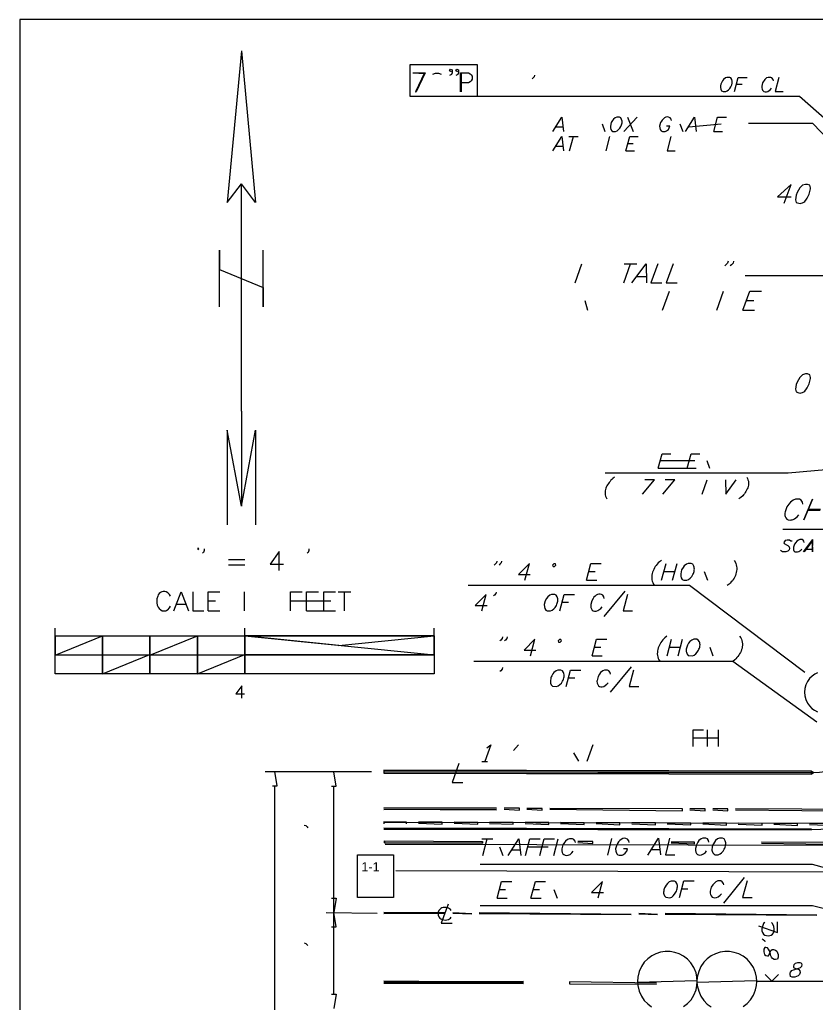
# Model space of a CAD drawing. Header units: feet. Extents: x 13 to 426, y 12 to 285.
# Drawn here: x 12.6 to 96.8, y 181.1 to 284.9 of the extents above; entities that cross this region are included whole.
import ezdxf

# ---------------------------------------------------------------- set-up
doc = ezdxf.new("R2010")
doc.units = ezdxf.units.FT
for name, color, linetype in [('AGUA', 1, 'CONTINUOUS'), ('EJE_VIA', 7, 'CONTINUOUS'), ('TEXTO', 7, 'CONTINUOUS')]:
    doc.layers.add(name, color=color, linetype=linetype)
doc.styles.add('CAD_TEXT', font='Arial')

msp = doc.modelspace()

# ---------------------------------------------------------------- linework, layer by layer
at = {"layer": 'AGUA'}
for p, q in [((51.04, 200.28), (301.08, 199.7)), ((51.15, 197.95), (300.03, 197.37)), ((52.28, 195.18), (107.03, 195))]:
    msp.add_line(p, q, dxfattribs=at)
for points in [[(96.15, 199.55), (51.03, 199.65)], [(96.15, 199.55), (51.03, 199.6)], [(51.03, 199.55), (96.15, 199.5)], [(96.15, 199.45), (51.03, 199.55)], [(119.17, 189.53), (96.25, 195.8), (61.18, 195.8)], [(119.15, 185.77), (96.25, 191.45), (61.18, 191.45)]]:
    msp.add_lwpolyline(points, dxfattribs=at)
at = {"layer": 'EJE_VIA'}
for p, q in [((59.1, 277.32), (59.1, 279.32)), ((88.25, 278.12), (88.82, 278.12)), ((76.35, 273.13), (77.75, 274.63)), ((76.75, 274.63), (77.35, 273.13)), ((69.2, 273.63), (69.9, 273.63)), ((74.05, 273.92), (74.35, 273.13)), ((82.27, 273.92), (82.57, 273.13)), ((83.2, 273.63), (86.63, 273.92)), ((70.53, 272.58), (71.53, 272.58)), ((70.63, 271.08), (71.03, 272.58)), ((74.48, 271.08), (74.88, 272.58)), ((85.85, 273.13), (86.77, 273.13)), ((69.2, 271.58), (69.9, 271.58)), ((76.57, 271.08), (77.48, 271.08)), ((76.77, 271.87), (77.33, 271.87)), ((36, 243.62), (36, 267.62)), ((93.27, 265.55), (94, 267.55)), ((33.7, 254.62), (33.7, 260.62)), ((38.3, 254.62), (38.3, 260.62)), ((71.2, 257.15), (71.93, 259.15)), ((76.35, 257.15), (77.07, 259.15)), ((76.4, 259.15), (77.73, 259.15)), ((77.73, 257.82), (78.68, 257.82)), ((80.43, 254.27), (81.17, 256.27)), ((86.15, 254.27), (86.88, 256.27)), ((72.25, 255.3), (72.53, 254.27)), ((89.3, 255.3), (90.07, 255.3)), ((88.92, 254.27), (90.15, 254.27)), ((80.18, 238.42), (83.83, 238.42)), ((85.12, 238.42), (85.4, 237.62)), ((79.98, 237.62), (83.98, 237.62)), ((84.6, 234.87), (85.13, 236.37)), ((95.83, 233.2), (97.08, 233.18)), ((95.87, 233.3), (97.12, 233.3)), ((93.12, 231.18), (154.02, 231.18)), ((95.32, 228.77), (96.3, 230.08)), ((39.98, 226.82), (39.98, 228.82)), ((95.55, 229.08), (96.3, 229.08)), ((34.65, 227.97), (36.37, 227.97)), ((65.92, 225.8), (66.38, 227.55)), ((80.33, 225.8), (80.8, 227.55)), ((81.5, 225.8), (81.97, 227.55)), ((34.65, 227.4), (36.37, 227.4)), ((72.67, 226.72), (73.33, 226.72)), ((80.58, 226.72), (81.75, 226.72)), ((84.83, 226.72), (85.17, 225.8)), ((72.42, 225.8), (73.5, 225.8)), ((36.32, 222.58), (36.32, 224.58)), ((46.22, 224.58), (47.55, 224.58)), ((46.88, 222.58), (46.88, 224.58)), ((74.28, 221.97), (76.5, 224.63)), ((32.5, 223.63), (33.27, 223.63)), ((41.17, 223.63), (45.45, 223.63)), ((61.35, 222.55), (61.82, 224.3)), ((69.85, 223.47), (70.52, 223.47)), ((29.17, 223.25), (30.12, 223.25)), ((32.5, 222.58), (33.73, 222.58)), ((42.88, 222.58), (45.93, 222.58)), ((16.35, 219.92), (16.35, 220.75)), ((36.35, 215.92), (36.35, 220.75)), ((56.35, 219.92), (56.35, 220.75)), ((21.35, 215.92), (21.35, 219.92)), ((26.35, 215.92), (26.35, 219.92)), ((31.35, 215.92), (31.35, 219.92)), ((66.5, 217.82), (66.97, 219.57)), ((80.92, 217.82), (81.38, 219.57)), ((82.08, 217.82), (82.55, 219.57)), ((73.25, 218.73), (73.92, 218.73)), ((81.17, 218.73), (82.33, 218.73)), ((85.42, 218.73), (85.75, 217.82)), ((16.35, 217.92), (56.35, 217.92)), ((73, 217.82), (74.08, 217.82)), ((74.93, 213.98), (77.15, 216.65)), ((70.5, 215.48), (71.17, 215.48)), ((36.03, 213.37), (36.03, 214.67)), ((85.18, 208.25), (85.18, 210)), ((86.35, 208.25), (86.35, 210)), ((83.68, 209.17), (86.35, 209.17)), ((64.72, 207.85), (65.22, 208.43)), ((72.47, 206.72), (73.1, 208.47)), ((61.38, 206.67), (61.97, 206.68)), ((71.03, 207.58), (71.58, 206.7)), ((38.52, 205.62), (49.72, 205.62)), ((39.52, 127.12), (39.52, 204.12)), ((45.75, 182.12), (45.75, 204.08)), ((61.35, 198.5), (62.52, 198.5)), ((61.48, 196.75), (61.93, 198.5)), ((68.98, 196.77), (69.43, 198.53)), ((74.65, 196.8), (75.1, 198.55)), ((63.22, 197.67), (63.57, 196.75)), ((64.55, 197.35), (65.38, 197.35)), ((66.22, 197.68), (68.38, 197.68)), ((79.3, 197.4), (80.13, 197.4)), ((86.9, 191.73), (89.1, 194.42)), ((66.78, 193.17), (67.45, 193.18)), ((68.95, 193.18), (69.3, 192.27)), ((73.63, 192.28), (74.1, 194.03)), ((82.45, 193.23), (83.12, 193.23)), ((62.97, 192.25), (64.05, 192.25)), ((63.2, 193.17), (63.87, 193.17)), ((66.55, 192.25), (67.63, 192.27)), ((44.93, 190.75), (50.32, 190.68))]:
    msp.add_line(p, q, dxfattribs=at)
for points in [[(426.22, 284.92), (12.6, 284.92), (12.6, 12.08)], [(36, 281.62), (34.5, 265.62), (36, 267.62)], [(36, 281.62), (37.5, 265.62), (36, 267.62)], [(53.8, 276.8), (53.8, 280.2), (60.88, 280.2), (60.88, 276.8), (53.8, 276.8)], [(58.25, 279.52), (58.15, 279.42), (57.97, 279.52), (58.07, 279.7), (58.25, 279.62), (58.25, 279.32), (58.15, 279.13), (57.97, 279.03)], [(58.92, 279.52), (58.82, 279.42), (58.63, 279.52), (58.73, 279.7), (58.92, 279.62), (58.92, 279.32), (58.82, 279.13), (58.63, 279.03)], [(54.07, 279.32), (55.4, 279.32), (54.45, 277.32)], [(54.07, 279.32), (55.3, 279.23)], [(55.3, 279.32), (54.35, 277.32), (54.45, 277.32)], [(57.12, 279.13), (56.82, 279.23), (56.45, 279.23), (56.15, 279.13)], [(59.1, 279.32), (59.95, 279.32), (60.12, 279.22), (60.25, 279.1), (60.33, 278.95), (60.35, 278.79), (60.33, 278.63), (60.25, 278.48), (60.13, 278.36), (59.95, 278.27), (59.18, 278.27)], [(59.18, 279.22), (59.18, 277.32)], [(66.92, 279.05), (66.88, 278.9), (66.78, 278.77), (66.68, 278.68)], [(87.22, 278.83), (87.07, 278.77), (86.88, 278.62), (86.77, 278.48), (86.68, 278.32), (86.6, 278.13), (86.56, 277.94), (86.55, 277.75), (86.59, 277.58), (86.67, 277.43), (86.82, 277.33), (87.1, 277.33), (87.27, 277.4), (87.41, 277.51), (87.55, 277.66), (87.65, 277.83), (87.73, 278.03), (87.78, 278.22), (87.78, 278.42), (87.73, 278.6), (87.63, 278.77), (87.52, 278.83), (87.22, 278.83)], [(88.03, 277.33), (88.43, 278.83), (89.37, 278.83)], [(92.13, 278.47), (92.1, 278.62), (91.98, 278.77), (91.87, 278.83), (91.58, 278.83), (91.42, 278.77), (91.23, 278.62), (91, 278.27), (90.9, 277.9), (90.91, 277.73), (90.94, 277.59), (91, 277.47), (91.13, 277.35), (91.25, 277.32), (91.39, 277.32), (91.55, 277.36), (91.82, 277.55), (91.92, 277.68)], [(92.72, 278.83), (92.32, 277.33), (93.18, 277.33)], [(114.98, 259.15), (94.9, 276.8), (60.88, 276.8)], [(68.85, 273.13), (69.82, 274.63), (69.98, 273.13)], [(75.6, 274.63), (75.45, 274.57), (75.27, 274.42), (75.15, 274.28), (75.02, 274.07), (74.93, 273.7), (74.93, 273.5), (74.97, 273.35), (75.08, 273.2), (75.2, 273.13), (75.48, 273.13), (75.65, 273.2), (75.79, 273.32), (75.92, 273.47), (76.03, 273.64), (76.12, 273.83), (76.16, 274.02), (76.17, 274.21), (76.12, 274.4), (76.02, 274.57), (75.88, 274.63), (75.6, 274.63)], [(81.37, 274.28), (81.33, 274.42), (81.23, 274.57), (81.07, 274.64), (80.92, 274.66), (80.77, 274.62), (80.64, 274.55), (80.52, 274.45), (80.41, 274.33), (80.31, 274.2), (80.23, 274.07), (80.13, 273.7), (80.15, 273.5), (80.18, 273.35), (80.3, 273.2), (80.42, 273.13), (80.7, 273.13), (80.87, 273.2), (81.05, 273.35), (81.15, 273.5), (81.22, 273.7), (80.85, 273.7)], [(82.85, 273.13), (83.82, 274.63), (83.98, 273.13)], [(85.85, 273.13), (86.25, 274.63), (87.18, 274.63)], [(97.97, 272.22), (96.28, 273.98), (89.52, 273.98)], [(68.85, 271.08), (69.82, 272.58), (69.98, 271.08)], [(76.57, 271.08), (76.97, 272.58), (77.88, 272.58)], [(81.32, 272.58), (80.92, 271.08), (81.77, 271.08)], [(94, 267.55), (92.57, 266.22), (94, 266.22)], [(95.52, 267.55), (95.2, 267.47), (94.92, 267.18), (94.63, 266.7), (94.53, 266.42), (94.47, 265.93), (94.55, 265.65), (94.8, 265.55), (94.95, 265.54), (95.08, 265.56), (95.21, 265.61), (95.33, 265.67), (95.44, 265.75), (95.63, 265.97), (95.71, 266.09), (95.78, 266.22), (95.85, 266.36), (95.9, 266.5), (95.95, 266.65), (95.99, 266.79), (96.02, 266.93), (96.04, 267.06), (96.05, 267.18), (95.97, 267.47), (95.72, 267.55), (95.52, 267.55)], [(101.47, 260.77), (99.17, 257.9), (89.17, 257.9)], [(33.7, 260.62), (33.7, 258.55), (38.3, 256.67)], [(77.2, 257.15), (78.7, 259.15), (78.73, 257.15)], [(79.93, 259.15), (79.2, 257.15), (80.35, 257.15)], [(81.55, 259.15), (80.82, 257.15), (81.97, 257.15)], [(87.37, 259.43), (87.3, 259.23), (87.13, 259.05), (87, 258.95)], [(87.93, 259.43), (87.87, 259.23), (87.7, 259.05), (87.58, 258.95)], [(33.7, 258.55), (38.3, 256.67), (38.3, 254.62)], [(88.92, 254.27), (89.65, 256.27), (90.88, 256.27)], [(95.52, 247.55), (95.2, 247.47), (94.92, 247.18), (94.63, 246.7), (94.53, 246.42), (94.47, 245.93), (94.55, 245.65), (94.8, 245.55), (94.95, 245.54), (95.08, 245.56), (95.21, 245.61), (95.33, 245.67), (95.44, 245.75), (95.63, 245.97), (95.71, 246.09), (95.78, 246.22), (95.85, 246.36), (95.9, 246.5), (95.95, 246.65), (95.99, 246.79), (96.02, 246.93), (96.04, 247.06), (96.05, 247.18), (95.97, 247.47), (95.72, 247.55), (95.52, 247.55)], [(36, 243.62), (36, 233.62), (34.5, 241.62)], [(36, 243.62), (36, 233.62), (37.5, 241.62)], [(36, 233.62), (34.5, 241.62), (34.5, 231.62)], [(36, 233.62), (37.5, 241.62), (37.5, 231.62)], [(119.07, 239.32), (93.7, 237.07), (74.37, 237.07)], [(79.98, 237.62), (80.38, 239.12), (81.3, 239.12)], [(83.05, 237.62), (83.45, 239.12), (84.38, 239.12)], [(75.38, 236.65), (75.2, 236.52), (75.1, 236.43), (74.99, 236.33), (74.9, 236.22), (74.8, 236.11), (74.72, 236), (74.64, 235.87), (74.57, 235.75), (74.5, 235.62), (74.45, 235.49), (74.41, 235.35), (74.38, 235.21), (74.37, 235.08), (74.37, 234.94), (74.38, 234.8), (74.42, 234.66), (74.47, 234.52), (74.55, 234.37)], [(78.32, 234.87), (79.57, 236.37), (78.57, 236.37)], [(80.45, 234.87), (81.72, 236.37), (80.72, 236.37)], [(87.07, 236.37), (87.1, 234.87), (88.22, 236.37)], [(89.32, 236.65), (89.4, 236.52), (89.45, 236.38), (89.49, 236.24), (89.5, 236.1), (89.51, 235.96), (89.49, 235.82), (89.46, 235.69), (89.42, 235.55), (89.37, 235.42), (89.31, 235.28), (89.24, 235.16), (89.16, 235.03), (89.07, 234.92), (88.98, 234.81), (88.89, 234.7), (88.68, 234.52), (88.48, 234.37)], [(95.23, 233.82), (95.2, 234.03), (95.07, 234.23), (94.9, 234.35), (94.48, 234.35), (94.23, 234.25), (93.95, 234.03), (93.77, 233.83), (93.55, 233.52), (93.37, 233), (93.35, 232.87), (93.34, 232.75), (93.35, 232.63), (93.37, 232.53), (93.44, 232.36), (93.55, 232.23), (93.7, 232.16), (93.89, 232.14), (94, 232.15), (94.11, 232.17), (94.23, 232.21), (94.35, 232.27), (94.63, 232.47), (94.8, 232.68)], [(95.35, 232.15), (96.25, 234.33), (95.35, 232.15)], [(94.1, 229.9), (93.98, 229.9), (93.83, 230.03), (93.58, 230.03), (93.38, 229.97), (93.25, 229.78), (93.27, 229.65), (93.52, 229.54), (93.65, 229.47), (93.8, 229.31), (93.84, 229.15), (93.78, 229), (93.65, 228.87), (93.45, 228.8), (93.34, 228.78), (93.22, 228.78), (93.1, 228.8), (92.97, 228.85), (92.88, 228.97)], [(95.37, 229.77), (95.35, 229.9), (95.28, 230.02), (95.17, 230.08), (94.92, 230.08), (94.78, 230.03), (94.6, 229.9), (94.5, 229.78), (94.37, 229.58), (94.25, 229.28), (94.24, 229.13), (94.26, 229), (94.29, 228.9), (94.39, 228.8), (94.54, 228.77), (94.67, 228.78), (94.83, 228.83), (95.02, 228.97), (95.12, 229.08)], [(96.23, 229.9), (95.38, 228.77)], [(96.23, 229.9), (96.25, 228.77), (96.3, 230.08)], [(31.5, 229.12), (31.4, 229.2), (31.4, 229.02), (31.5, 229.12)], [(32.07, 229.12), (32.07, 228.92), (31.98, 228.73), (31.88, 228.63)], [(39.98, 228.82), (39.03, 227.48), (40.45, 227.48)], [(43.12, 229.12), (43.12, 228.92), (43.03, 228.73), (42.93, 228.63)], [(62.95, 227.8), (62.92, 227.63), (62.78, 227.47), (62.68, 227.38)], [(63.45, 227.8), (63.42, 227.63), (63.28, 227.47), (63.18, 227.38)], [(66.38, 227.55), (65.23, 226.38), (66.48, 226.38)], [(69.17, 227.38), (69.13, 227.53), (68.97, 227.53), (68.83, 227.38), (68.88, 227.23), (69.05, 227.23), (69.17, 227.38)], [(72.42, 225.8), (72.88, 227.55), (73.97, 227.55)], [(80.32, 227.88), (80.1, 227.72), (79.98, 227.61), (79.87, 227.49), (79.77, 227.36), (79.67, 227.23), (79.58, 227.09), (79.51, 226.94), (79.44, 226.8), (79.38, 226.64), (79.34, 226.49), (79.31, 226.33), (79.3, 226.17), (79.3, 226.01), (79.31, 225.85), (79.35, 225.69), (79.4, 225.54), (79.47, 225.38), (79.6, 225.22)], [(83.13, 227.55), (82.95, 227.47), (82.73, 227.3), (82.6, 227.13), (82.45, 226.88), (82.35, 226.47), (82.37, 226.22), (82.4, 226.05), (82.52, 225.88), (82.67, 225.8), (83, 225.8), (83.18, 225.88), (83.36, 226.01), (83.51, 226.18), (83.64, 226.39), (83.69, 226.5), (83.73, 226.61), (83.76, 226.73), (83.78, 226.85), (83.79, 226.96), (83.78, 227.08), (83.76, 227.18), (83.73, 227.29), (83.62, 227.47), (83.47, 227.55), (83.13, 227.55)], [(87.98, 227.88), (88.1, 227.72), (88.17, 227.56), (88.22, 227.41), (88.25, 227.25), (88.27, 227.09), (88.27, 226.93), (88.25, 226.77), (88.22, 226.61), (88.18, 226.46), (88.13, 226.3), (88.06, 226.16), (87.98, 226.01), (87.89, 225.87), (87.8, 225.74), (87.69, 225.61), (87.58, 225.49), (87.47, 225.38), (87.27, 225.22)], [(28.5, 224.1), (28.4, 224.3), (28.22, 224.48), (28.07, 224.57), (27.91, 224.61), (27.75, 224.61), (27.6, 224.56), (27.46, 224.49), (27.33, 224.38), (27.23, 224.25), (27.17, 224.1), (27.07, 223.82), (27.07, 223.35), (27.09, 223.25), (27.12, 223.15), (27.22, 222.96), (27.33, 222.8), (27.48, 222.67), (27.64, 222.58), (27.82, 222.55), (28.01, 222.58), (28.11, 222.62), (28.22, 222.68), (28.4, 222.87), (28.5, 223.07)], [(28.88, 222.58), (29.65, 224.58), (30.4, 222.58)], [(30.88, 224.58), (30.88, 222.58), (32.03, 222.58)], [(32.5, 222.58), (32.5, 224.58), (33.73, 224.58)], [(41.17, 222.58), (41.17, 224.58), (42.4, 224.58)], [(42.88, 222.58), (42.88, 224.58), (44.12, 224.58)], [(44.7, 222.58), (44.7, 224.58), (45.93, 224.58)], [(95.45, 216.07), (83.28, 225.22), (59.92, 225.22)], [(62.88, 224.55), (62.85, 224.38), (62.72, 224.22), (62.6, 224.13)], [(61.82, 224.3), (60.67, 223.13), (61.92, 223.13)], [(68.73, 224.3), (68.55, 224.22), (68.33, 224.05), (68.2, 223.88), (68.05, 223.63), (67.95, 223.22), (67.97, 222.97), (68, 222.8), (68.12, 222.63), (68.27, 222.55), (68.6, 222.55), (68.78, 222.63), (68.96, 222.76), (69.11, 222.93), (69.24, 223.14), (69.29, 223.25), (69.33, 223.36), (69.36, 223.48), (69.38, 223.6), (69.39, 223.71), (69.38, 223.83), (69.36, 223.93), (69.33, 224.04), (69.22, 224.22), (69.07, 224.3), (68.73, 224.3)], [(69.6, 222.55), (70.07, 224.3), (71.15, 224.3)], [(74.28, 223.88), (74.25, 224.05), (74.13, 224.22), (74, 224.29), (73.86, 224.33), (73.71, 224.31), (73.57, 224.27), (73.43, 224.2), (73.31, 224.1), (73.2, 224), (73.12, 223.88), (72.97, 223.63), (72.87, 223.22), (72.86, 223.11), (72.88, 222.93), (72.94, 222.77), (73.02, 222.65), (73.13, 222.57), (73.26, 222.53), (73.42, 222.53), (73.6, 222.59), (73.92, 222.8), (74.05, 222.97)], [(76.73, 224.3), (76.27, 222.55), (77.27, 222.55)], [(16.35, 215.92), (16.35, 219.92), (56.35, 219.92), (56.35, 215.92), (16.35, 215.92)], [(16.35, 219.92), (16.35, 217.88), (21.35, 219.92)], [(16.35, 217.88), (21.35, 219.92), (21.35, 217.88)], [(26.35, 219.92), (26.35, 217.88), (31.35, 219.92)], [(26.35, 217.88), (31.35, 219.92), (31.35, 217.88)], [(36.35, 219.92), (56.35, 217.92), (36.35, 217.92)], [(56.35, 217.92), (56.35, 219.92), (36.35, 219.92)], [(46.27, 218.92), (36.35, 219.92), (36.35, 217.95)], [(46.27, 218.92), (56.35, 219.92), (56.35, 217.92)], [(63.53, 219.82), (63.5, 219.65), (63.37, 219.48), (63.27, 219.4)], [(64.03, 219.82), (64, 219.65), (63.87, 219.48), (63.77, 219.4)], [(66.97, 219.57), (65.83, 218.4), (67.08, 218.4)], [(69.77, 219.4), (69.72, 219.55), (69.55, 219.55), (69.43, 219.4), (69.47, 219.25), (69.63, 219.25), (69.77, 219.4)], [(73, 217.82), (73.47, 219.57), (74.55, 219.57)], [(80.9, 219.9), (80.68, 219.73), (80.57, 219.62), (80.46, 219.5), (80.36, 219.38), (80.26, 219.24), (80.18, 219.1), (80.1, 218.96), (80.03, 218.81), (79.98, 218.66), (79.93, 218.5), (79.9, 218.34), (79.89, 218.19), (79.88, 218.03), (79.9, 217.87), (79.93, 217.71), (79.98, 217.55), (80.05, 217.4), (80.18, 217.23)], [(83.72, 219.57), (83.53, 219.48), (83.32, 219.32), (83.19, 219.16), (83.08, 218.96), (83.04, 218.85), (83, 218.74), (82.97, 218.63), (82.94, 218.51), (82.93, 218.4), (82.93, 218.29), (82.95, 218.19), (83.02, 218.01), (83.15, 217.87), (83.58, 217.82), (83.77, 217.9), (83.94, 218.03), (84.09, 218.2), (84.23, 218.4), (84.28, 218.51), (84.32, 218.62), (84.36, 218.74), (84.38, 218.85), (84.39, 218.97), (84.38, 219.08), (84.36, 219.19), (84.32, 219.3), (84.2, 219.48), (84.05, 219.57), (83.72, 219.57)], [(88.57, 219.9), (88.68, 219.73), (88.76, 219.58), (88.81, 219.42), (88.84, 219.26), (88.86, 219.1), (88.86, 218.94), (88.85, 218.78), (88.82, 218.63), (88.77, 218.47), (88.72, 218.32), (88.65, 218.18), (88.57, 218.03), (88.48, 217.89), (88.39, 217.76), (88.28, 217.63), (88.17, 217.51), (88.05, 217.4), (87.85, 217.23)], [(21.35, 217.95), (21.35, 215.92), (26.35, 217.95)], [(21.35, 215.92), (26.35, 217.95), (26.35, 215.92)], [(31.35, 217.95), (31.35, 215.92), (36.35, 217.95)], [(31.35, 215.92), (36.35, 217.95), (36.35, 215.92)], [(96.73, 210.82), (87.85, 217.23), (60.52, 217.23)], [(63.53, 216.57), (63.5, 216.4), (63.37, 216.23), (63.27, 216.15)], [(69.38, 216.32), (69.2, 216.23), (68.98, 216.07), (68.86, 215.91), (68.75, 215.71), (68.7, 215.6), (68.66, 215.49), (68.63, 215.38), (68.61, 215.26), (68.6, 215.15), (68.6, 215.04), (68.61, 214.94), (68.68, 214.76), (68.82, 214.62), (69.25, 214.57), (69.43, 214.65), (69.61, 214.78), (69.76, 214.95), (69.89, 215.15), (69.95, 215.26), (69.99, 215.37), (70.02, 215.49), (70.04, 215.6), (70.05, 215.72), (70.05, 215.83), (70.03, 215.94), (69.99, 216.05), (69.87, 216.23), (69.72, 216.32), (69.38, 216.32)], [(70.25, 214.57), (70.72, 216.32), (71.8, 216.32)], [(74.95, 215.9), (74.9, 216.07), (74.78, 216.23), (74.63, 216.32), (74.3, 216.32), (74.12, 216.23), (73.9, 216.07), (73.78, 215.9), (73.63, 215.65), (73.52, 215.23), (73.51, 215.13), (73.53, 214.94), (73.59, 214.79), (73.67, 214.67), (73.78, 214.58), (73.91, 214.54), (74.07, 214.55), (74.25, 214.6), (74.57, 214.82), (74.7, 214.98)], [(77.38, 216.32), (76.92, 214.57), (77.92, 214.57)], [(96.8, 216.04), (96.49, 215.89), (96.21, 215.68), (95.95, 215.42), (95.74, 215.12), (95.57, 214.77), (95.45, 214.37), (95.42, 213.98), (95.45, 213.6), (95.56, 213.2), (95.73, 212.84), (95.94, 212.53), (96.2, 212.28), (96.48, 212.07), (96.79, 211.91)], [(96.15, 205.5), (96.98, 205.53), (97.89, 205.65), (98.76, 205.84), (99.6, 206.11), (100.41, 206.44), (101.18, 206.84), (101.91, 207.31), (102.6, 207.83), (103.23, 208.41), (103.81, 209.05), (104.34, 209.73), (104.81, 210.45), (105.22, 211.22), (105.56, 212.03), (105.83, 212.87), (106.03, 213.75), (106.15, 214.65), (106.18, 215.47)], [(96.15, 199.5), (97.15, 199.53), (98.64, 199.69), (100.08, 199.98), (101.47, 200.4), (102.81, 200.93), (104.08, 201.58), (105.29, 202.34), (106.41, 203.2), (107.46, 204.15), (108.42, 205.2), (109.28, 206.32), (110.05, 207.52), (110.7, 208.79), (111.25, 210.13), (111.68, 211.52), (111.98, 212.96), (112.15, 214.45), (112.18, 215.47)], [(36.03, 214.67), (35.42, 213.8), (36.33, 213.8)], [(83.68, 208.25), (83.68, 210), (84.77, 210)], [(61.9, 208.13), (62.3, 208.43), (61.67, 206.67)], [(96.15, 205.65), (51.03, 205.75), (51.03, 205.6)], [(51.03, 205.45), (96.15, 205.35), (96.15, 205.65), (51.03, 205.75)], [(96.15, 205.65), (51.03, 205.6), (51.03, 205.45)], [(51.03, 205.45), (96.15, 205.5), (96.15, 205.65)], [(58.95, 206.47), (58.23, 204.47), (59.37, 204.47)], [(96.15, 205.65), (96.28, 205.57), (96.28, 205.42), (96.15, 205.35)], [(39.27, 204.12), (39.77, 204.12), (39.52, 205.62)], [(45.5, 204.08), (46, 204.08), (45.75, 205.58)], [(96.15, 205.35), (96.15, 205.5), (51.03, 205.45)], [(62.93, 201.75), (51.03, 201.8)], [(62.93, 201.75), (51.03, 201.7)], [(51.03, 201.6), (62.93, 201.65)], [(62.93, 201.55), (51.03, 201.6)], [(63.73, 201.65), (65.33, 201.55), (65.33, 201.75), (63.73, 201.75)], [(63.73, 201.65), (65.33, 201.55), (65.33, 201.75), (63.73, 201.75)], [(66.13, 201.63), (67.73, 201.53), (67.73, 201.73), (66.13, 201.73)], [(66.13, 201.63), (67.73, 201.53), (67.73, 201.73), (66.13, 201.73)], [(68.53, 201.63), (82.53, 201.48), (82.53, 201.68), (68.53, 201.73)], [(83.33, 201.58), (84.93, 201.48), (84.93, 201.68), (83.33, 201.68)], [(83.33, 201.58), (84.93, 201.48), (84.93, 201.68), (83.33, 201.68)], [(85.73, 201.57), (87.33, 201.47), (87.33, 201.67), (85.73, 201.67)], [(85.73, 201.57), (87.33, 201.47), (87.33, 201.67), (85.73, 201.67)], [(88.13, 201.57), (102.13, 201.42), (102.13, 201.62), (88.13, 201.67)], [(42.63, 199.97), (42.78, 199.92), (42.93, 199.78), (43, 199.68)], [(53.43, 200.08), (53.43, 200.28), (51.03, 200.3), (51.03, 200.1)], [(51.03, 199.55), (96.15, 199.45), (51.03, 199.65)], [(54.68, 200.18), (57.18, 200.07), (57.18, 200.27), (54.68, 200.28)], [(58.43, 200.17), (60.93, 200.05), (60.93, 200.25), (58.43, 200.27)], [(62.18, 200.15), (64.68, 200.05), (64.68, 200.25), (62.18, 200.25)], [(65.93, 200.13), (68.43, 200.03), (68.43, 200.23), (65.93, 200.23)], [(69.68, 200.13), (72.18, 200.02), (72.18, 200.22), (69.68, 200.23)], [(73.43, 200.12), (75.93, 200), (75.93, 200.2), (73.43, 200.22)], [(77.18, 200.1), (79.68, 200), (79.68, 200.2), (77.18, 200.2)], [(80.93, 200.08), (83.43, 199.98), (83.43, 200.18), (80.93, 200.18)], [(84.68, 200.08), (87.18, 199.97), (87.18, 200.17), (84.68, 200.18)], [(88.43, 200.07), (90.93, 199.95), (90.93, 200.15), (88.43, 200.17)], [(92.18, 200.05), (94.68, 199.93), (94.68, 200.13), (92.18, 200.15)], [(95.93, 200.03), (98.43, 199.93), (98.43, 200.13), (95.93, 200.13)], [(64.15, 196.75), (65.27, 198.52), (65.48, 196.77)], [(65.98, 196.77), (66.43, 198.52), (67.52, 198.52)], [(67.48, 196.77), (67.93, 198.52), (69.02, 198.52)], [(71.25, 198.12), (71.2, 198.28), (71.08, 198.45), (70.93, 198.53), (70.6, 198.53), (70.42, 198.45), (70.2, 198.28), (70.08, 198.12), (69.93, 197.87), (69.82, 197.45), (69.82, 197.26), (69.86, 197.09), (69.93, 196.95), (70.03, 196.85), (70.16, 196.78), (70.3, 196.76), (70.48, 196.78), (70.67, 196.87), (70.88, 197.03), (71, 197.2)], [(76.92, 198.13), (76.87, 198.3), (76.75, 198.47), (76.57, 198.56), (76.4, 198.58), (76.23, 198.54), (76.06, 198.46), (75.92, 198.34), (75.79, 198.2), (75.68, 198.04), (75.6, 197.88), (75.48, 197.47), (75.5, 197.22), (75.53, 197.11), (75.61, 196.95), (75.72, 196.84), (75.86, 196.79), (76.01, 196.78), (76.17, 196.81), (76.33, 196.88), (76.48, 196.99), (76.67, 197.22), (76.73, 197.47), (76.32, 197.47)], [(78.9, 196.8), (80.02, 198.57), (80.23, 196.82)], [(81.18, 198.57), (80.73, 196.82), (81.73, 196.82)], [(85.33, 198.17), (85.28, 198.33), (85.17, 198.5), (85.02, 198.58), (84.68, 198.58), (84.5, 198.5), (84.28, 198.33), (84.17, 198.15), (84.02, 197.9), (83.9, 197.48), (83.91, 197.29), (83.95, 197.12), (84.01, 196.98), (84.11, 196.88), (84.23, 196.82), (84.38, 196.8), (84.55, 196.83), (84.75, 196.92), (84.97, 197.08), (85.08, 197.25)], [(86.43, 198.58), (86.25, 198.5), (86.03, 198.33), (85.91, 198.17), (85.8, 197.98), (85.75, 197.88), (85.71, 197.77), (85.68, 197.66), (85.66, 197.55), (85.65, 197.43), (85.65, 197.33), (85.66, 197.22), (85.74, 197.04), (85.88, 196.89), (85.98, 196.83), (86.32, 196.83), (86.5, 196.92), (86.67, 197.04), (86.82, 197.21), (86.94, 197.42), (87, 197.53), (87.04, 197.64), (87.07, 197.76), (87.09, 197.88), (87.1, 197.99), (87.1, 198.11), (87.08, 198.21), (87.04, 198.32), (86.92, 198.5), (86.77, 198.58), (86.43, 198.58)], [(51.1, 198.3), (51.1, 198.1), (61.45, 198.05), (61.45, 198.25)], [(51.1, 198.3), (61.45, 198.25), (61.45, 198.05), (51.1, 198.1), (51.1, 198.3)], [(71.48, 198.12), (73.07, 198.02), (73.07, 198.22), (71.48, 198.22)], [(71.48, 198.12), (73.07, 198.02), (73.07, 198.22), (71.48, 198.22)], [(81.35, 198.08), (83.82, 197.98), (83.82, 198.18), (81.35, 198.18)], [(90.88, 198.05), (100.22, 197.92), (100.22, 198.12), (90.88, 198.15)], [(48.24, 192.33), (48.24, 196.83), (52.05, 196.83), (52.05, 192.33), (48.24, 192.33)], [(62.97, 192.25), (63.43, 194), (64.52, 194)], [(66.55, 192.25), (67.02, 194), (68.1, 194.02)], [(74.1, 194.03), (72.95, 192.87), (74.2, 192.87)], [(81.35, 194.05), (81.15, 193.97), (80.95, 193.8), (80.82, 193.64), (80.7, 193.45), (80.65, 193.34), (80.61, 193.23), (80.58, 193.12), (80.56, 193.01), (80.55, 192.89), (80.55, 192.79), (80.57, 192.68), (80.64, 192.5), (80.79, 192.35), (81.22, 192.3), (81.4, 192.38), (81.56, 192.5), (81.71, 192.68), (81.78, 192.78), (81.84, 192.89), (81.9, 193), (81.94, 193.12), (81.97, 193.24), (81.99, 193.36), (82, 193.47), (82, 193.59), (81.98, 193.7), (81.94, 193.8), (81.82, 193.97), (81.68, 194.05), (81.35, 194.05)], [(82.22, 192.32), (82.68, 194.07), (83.77, 194.07)], [(86.9, 193.65), (86.87, 193.82), (86.73, 193.98), (86.6, 194.07), (86.27, 194.07), (86.07, 193.98), (85.87, 193.82), (85.73, 193.65), (85.58, 193.4), (85.47, 192.98), (85.47, 192.79), (85.51, 192.63), (85.58, 192.49), (85.68, 192.38), (85.81, 192.31), (85.95, 192.29), (86.13, 192.32), (86.32, 192.4), (86.53, 192.57), (86.65, 192.73)], [(89.35, 194.08), (88.88, 192.33), (89.88, 192.33)], [(45.5, 192.25), (46, 192.25), (45.75, 190.75)], [(58.13, 190.95), (58.05, 191.07), (57.85, 191.2), (57.71, 191.25), (57.57, 191.28), (57.43, 191.29), (57.29, 191.27), (57.16, 191.22), (57.04, 191.15), (56.93, 191.06), (56.83, 190.95), (56.75, 190.77), (56.75, 190.45), (56.82, 190.28), (56.93, 190.15), (57.05, 190.06), (57.19, 189.99), (57.35, 189.96), (57.51, 189.95), (57.68, 189.97), (57.85, 190.02), (58.05, 190.15), (58.13, 190.27)], [(57.8, 191.62), (57.08, 189.62), (58.22, 189.62)], [(45.5, 189.25), (46, 189.25), (45.75, 190.75)], [(57.5, 190.72), (51.03, 190.73)], [(57.5, 190.72), (51.03, 190.68)], [(51.03, 190.63), (57.5, 190.67)], [(57.5, 190.62), (51.03, 190.63)], [(58.3, 190.67), (60.3, 190.6), (58.3, 190.72)], [(58.3, 190.67), (60.3, 190.6), (58.3, 190.72)], [(61.1, 190.65), (77.12, 190.55), (61.1, 190.7)], [(77.92, 190.6), (79.92, 190.53), (77.92, 190.65)], [(77.92, 190.6), (79.92, 190.53), (77.92, 190.65)], [(80.72, 190.58), (96.72, 190.48), (80.72, 190.63)], [(90.57, 189.35), (92.57, 188.62), (92.57, 189.77)], [(91.23, 189.68), (91.1, 189.58), (90.97, 189.28), (90.91, 189.02), (90.92, 188.8), (90.98, 188.62), (91.09, 188.47), (91.23, 188.37), (91.39, 188.31), (91.57, 188.29), (91.74, 188.31), (91.9, 188.37), (92.05, 188.47), (92.15, 188.61), (92.22, 188.79), (92.23, 189.02), (92.17, 189.28), (92.03, 189.58), (91.92, 189.68)], [(42.63, 187.53), (42.78, 187.48), (42.93, 187.35), (43, 187.25)], [(90.93, 187.95), (91.07, 187.9), (91.22, 187.77), (91.28, 187.67)], [(91.13, 186.58), (91.2, 186.33), (91.35, 186.22), (91.5, 186.17), (91.63, 186.18), (91.7, 186.3), (91.85, 186.75), (92, 186.83), (92.13, 186.85), (92.35, 186.77), (92.5, 186.65), (92.63, 186.32), (92.63, 186.02), (92.57, 185.83), (92.34, 185.79), (92.22, 185.8), (92.04, 185.89), (91.92, 186.05), (91.84, 186.25), (91.81, 186.36), (91.78, 186.47), (91.75, 186.58), (91.72, 186.69), (91.63, 186.88), (91.5, 187.02), (91.35, 187.07), (91.22, 187.05), (91.13, 186.87), (91.13, 186.58)], [(84.1, 183.48), (84.07, 183.93), (83.97, 184.37), (83.74, 184.93), (83.43, 185.42), (83.07, 185.82), (82.66, 186.14), (82.2, 186.38), (81.72, 186.54), (81.23, 186.62), (80.72, 186.63), (80.22, 186.55), (79.74, 186.4), (79.29, 186.18), (78.87, 185.87), (78.5, 185.5), (78.2, 185.05), (77.97, 184.53), (77.82, 183.93), (77.78, 183.48), (77.82, 183.03), (77.97, 182.44), (78.2, 181.92), (78.5, 181.47), (78.87, 181.1), (79.28, 180.79)], [(90.38, 183.48), (90.35, 183.93), (90.25, 184.37), (90.02, 184.93), (89.72, 185.41), (89.36, 185.82), (88.94, 186.14), (88.49, 186.38), (88.01, 186.54), (87.51, 186.62), (87, 186.62), (86.5, 186.55), (86.02, 186.4), (85.57, 186.17), (85.15, 185.87), (84.78, 185.5), (84.48, 185.05), (84.25, 184.53), (84.1, 183.93), (84.07, 183.48), (84.1, 183.03), (84.25, 182.44), (84.48, 181.92), (84.79, 181.47), (85.16, 181.09), (85.57, 180.79)], [(94.67, 185.43), (94.43, 185.37), (94.3, 185.22), (94.25, 185.08), (94.27, 184.93), (94.38, 184.87), (94.65, 184.8), (94.83, 184.72), (94.93, 184.58), (94.95, 184.43), (94.87, 184.22), (94.75, 184.08), (94.4, 183.93), (94.12, 183.93), (93.93, 184), (93.89, 184.23), (93.91, 184.36), (93.95, 184.46), (94.09, 184.62), (94.27, 184.71), (94.38, 184.75), (94.48, 184.78), (94.59, 184.81), (94.7, 184.83), (94.8, 184.87), (94.98, 184.95), (95.12, 185.08), (95.17, 185.22), (95.15, 185.37), (94.95, 185.43), (94.67, 185.43)], [(92.68, 184.2), (91.98, 183.5), (91.28, 184.2)], [(51.03, 183.5), (65.75, 183.45)], [(65.75, 183.35), (51.03, 183.5)], [(65.75, 183.45), (51.03, 183.3), (65.75, 183.35)], [(65.75, 183.45), (51.03, 183.4)], [(65.75, 183.35), (51.03, 183.3), (65.75, 183.25)], [(51.03, 183.3), (65.75, 183.25)], [(79.8, 183.3), (70.6, 183.43), (70.6, 183.23), (79.8, 183.2)], [(77.78, 183.58), (77.78, 183.4), (84.07, 183.57)], [(77.78, 183.4), (84.07, 183.57), (84.07, 183.4)], [(82.66, 180.83), (83.07, 181.15), (83.44, 181.55), (83.74, 182.03), (83.97, 182.6), (84.07, 183.03), (84.1, 183.48)], [(84.07, 183.57), (84.07, 183.4), (90.35, 183.57)], [(84.07, 183.4), (90.35, 183.57), (90.35, 183.38)], [(88.94, 180.83), (89.35, 181.15), (89.72, 181.55), (90.02, 182.03), (90.25, 182.6), (90.35, 183.03), (90.38, 183.48)], [(132.1, 181.87), (114.6, 183.48), (90.38, 183.48)], [(45.5, 182.12), (46, 182.12), (45.75, 180.62)]]:
    msp.add_lwpolyline(points, dxfattribs=at)

# ---------------------------------------------------------------- texts
at = {"layer": 'TEXTO', "style": 'CAD_TEXT'}
msp.add_text('1-1', height=0.95, dxfattribs=at).set_placement((48.66, 195.1))

doc.saveas('drawing.dxf')
